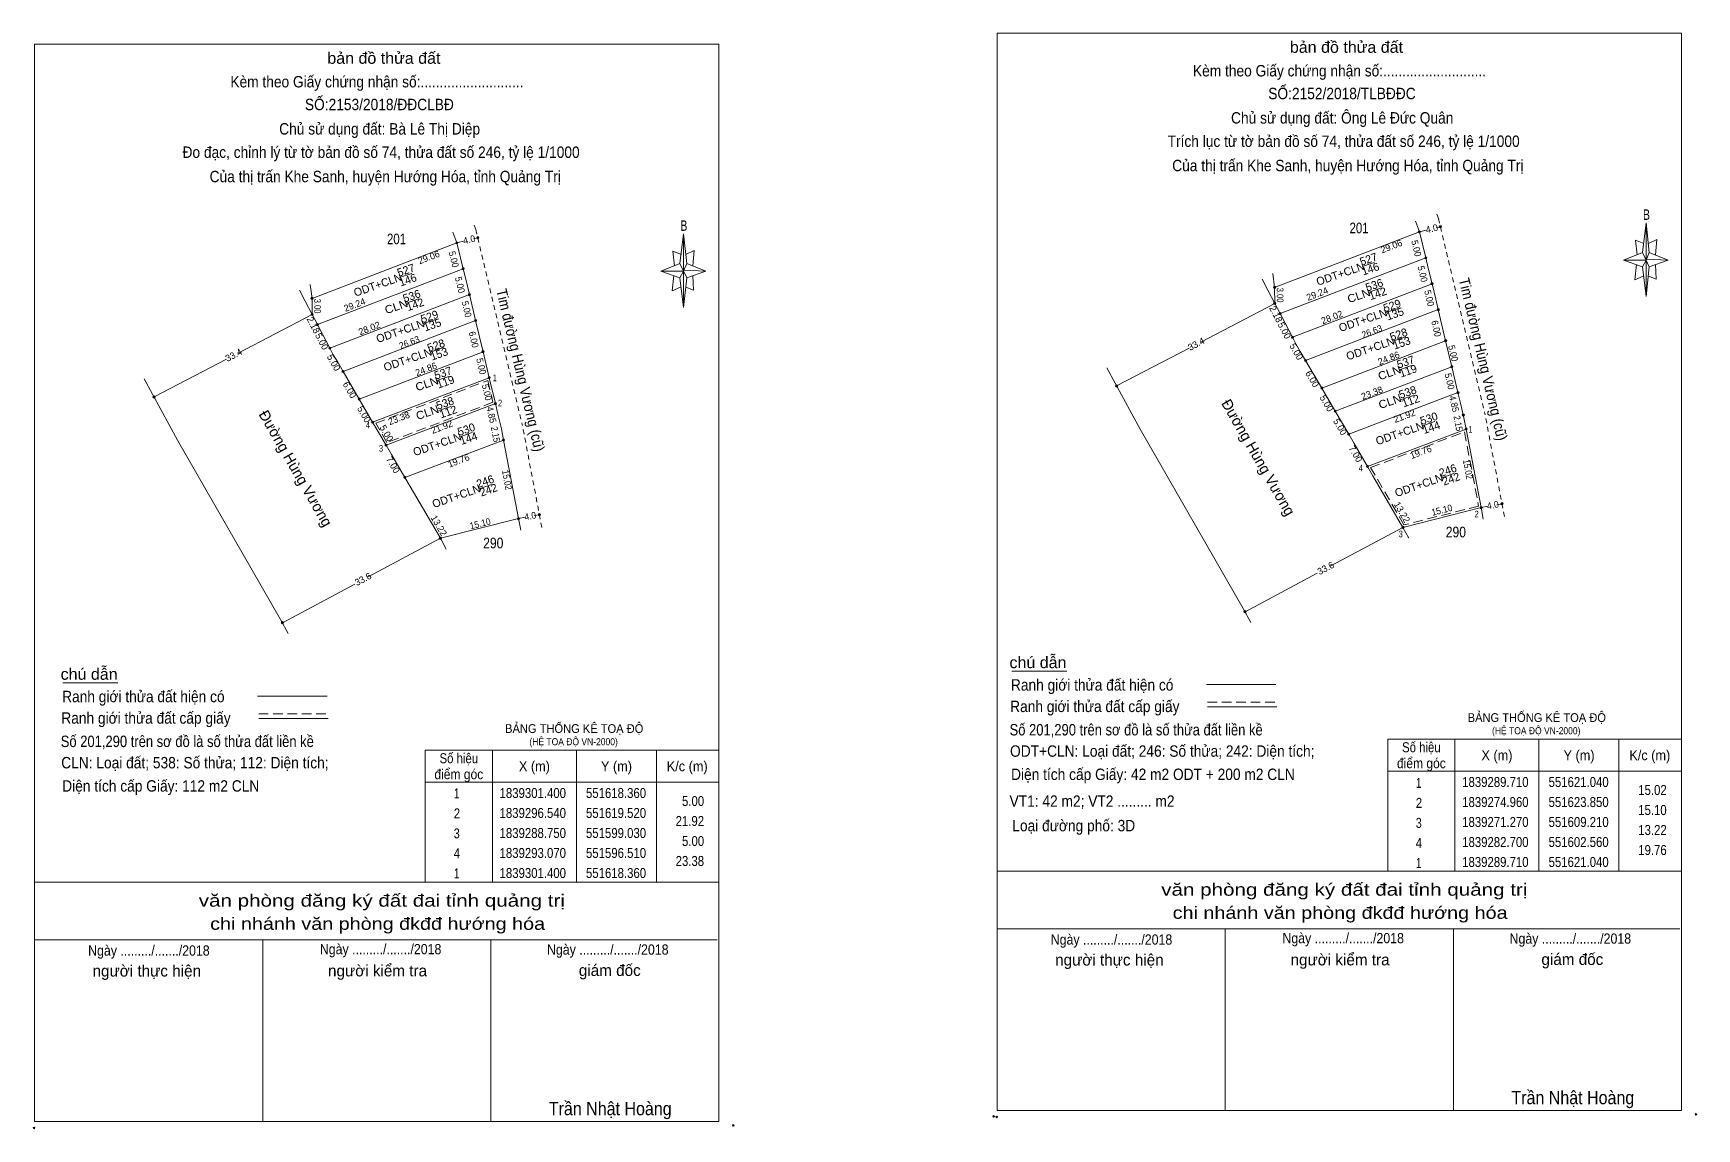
# Model space of a CAD drawing. Header units: metres. Extents: x 549542 to 551628, y 1839142 to 1839355.
# Drawn here: x 550585.8 to 550897.6, y 1839143.5 to 1839349 of the extents above; entities that cross this region are included whole.
import ezdxf
from ezdxf.enums import TextEntityAlignment as Align

# ---------------------------------------------------------------- set-up
doc = ezdxf.new("R2010")
doc.units = ezdxf.units.M
doc.header["$LTSCALE"] = 0.6
doc.header["$PDMODE"] = 32
doc.header["$PDSIZE"] = 0.3
doc.linetypes.add('MEDIUM_DASHED', pattern=[4.5, 3, -1.5])
doc.linetypes.add('SHORT_DASHED', pattern=[2.7, 1.5, -1.2])
for name, color, linetype, lineweight in [('1', 7, 'Continuous', 13), ('10', 7, 'Continuous', 13), ('17', 7, 'Continuous', 13), ('5', 7, 'Continuous', 13), ('55', 7, 'Continuous', 13), ('6', 7, 'Continuous', 13), ('63', 7, 'Continuous', 13)]:
    doc.layers.add(name, color=color, linetype=linetype, lineweight=lineweight)

msp = doc.modelspace()

# ---------------------------------------------------------------- hatches: boundary and pattern name
at = {"layer": '1'}
for points in [[(550849.72, 1839312.69, 1), (550849.32, 1839312.69, 1)], [(550669.29, 1839310.63, 1), (550668.89, 1839310.63, 1)], [(550608.6, 1839280.76, 1), (550608.2, 1839280.76, 1)], [(550789.03, 1839282.82, 1), (550788.63, 1839282.82, 1)], [(550680.84, 1839258.68, 1), (550680.44, 1839258.68, 1)], [(550861.27, 1839260.74, 1), (550860.87, 1839260.74, 1)], [(550813.1, 1839240.48, 1), (550812.7, 1839240.48, 1)], [(550632.67, 1839238.42, 1), (550632.27, 1839238.42, 1)]]:
    msp.add_hatch(color=256, dxfattribs=at).paths.add_polyline_path(points)
at = {"layer": '63'}
for points in [[(550845.78, 1839311.72, 1), (550845.38, 1839311.72, 1)], [(550665.35, 1839309.66, 1), (550664.95, 1839309.66, 1)], [(550846.98, 1839306.87, 1), (550846.58, 1839306.87, 1)], [(550666.55, 1839304.81, 1), (550666.15, 1839304.81, 1)], [(550848.15, 1839302.01, 1), (550847.75, 1839302.01, 1)], [(550638.22, 1839299.26, 1), (550637.82, 1839299.26, 1)], [(550667.72, 1839299.95, 1), (550667.32, 1839299.95, 1)], [(550818.65, 1839301.32, 1), (550818.25, 1839301.32, 1)], [(550638.24, 1839296.26, 1), (550637.84, 1839296.26, 1)], [(550818.67, 1839298.32, 1), (550818.27, 1839298.32, 1)], [(550819.68, 1839296.39, 1), (550819.28, 1839296.39, 1)], [(550849.32, 1839297.15, 1), (550848.92, 1839297.15, 1)], [(550639.25, 1839294.33, 1), (550638.85, 1839294.33, 1)], [(550668.89, 1839295.09, 1), (550668.49, 1839295.09, 1)], [(550641.56, 1839289.9, 1), (550641.16, 1839289.9, 1)], [(550821.99, 1839291.96, 1), (550821.59, 1839291.96, 1)], [(550850.71, 1839291.31, 1), (550850.31, 1839291.31, 1)], [(550670.28, 1839289.25, 1), (550669.88, 1839289.25, 1)], [(550824.46, 1839287.61, 1), (550824.06, 1839287.61, 1)], [(550851.86, 1839286.44, 1), (550851.46, 1839286.44, 1)], [(550644.03, 1839285.55, 1), (550643.63, 1839285.55, 1)], [(550671.43, 1839284.38, 1), (550671.03, 1839284.38, 1)], [(550647.06, 1839280.37, 1), (550646.66, 1839280.37, 1)], [(550827.49, 1839282.43, 1), (550827.09, 1839282.43, 1)], [(550853.02, 1839281.58, 1), (550852.62, 1839281.58, 1)], [(550672.59, 1839279.52, 1), (550672.19, 1839279.52, 1)], [(550830.01, 1839278.11, 1), (550829.61, 1839278.11, 1)], [(550854.02, 1839277.37, 1), (550853.62, 1839277.37, 1)], [(550649.58, 1839276.05, 1), (550649.18, 1839276.05, 1)], [(550832.53, 1839273.79, 1), (550832.13, 1839273.79, 1)], [(550854.54, 1839274.75, 1), (550854.14, 1839274.75, 1)], [(550652.1, 1839271.73, 1), (550651.7, 1839271.73, 1)], [(550674.11, 1839272.69, 1), (550673.71, 1839272.69, 1)], [(550836.06, 1839267.74, 1), (550835.66, 1839267.74, 1)], [(550655.63, 1839265.68, 1), (550655.23, 1839265.68, 1)], [(550857.35, 1839260, 1), (550856.95, 1839260, 1)], [(550676.92, 1839257.94, 1), (550676.52, 1839257.94, 1)], [(550842.71, 1839256.31, 1), (550842.31, 1839256.31, 1)], [(550662.28, 1839254.25, 1), (550661.88, 1839254.25, 1)]]:
    msp.add_hatch(color=256, dxfattribs=at).paths.add_polyline_path(points)

# ---------------------------------------------------------------- linework, layer by layer
at = {"layer": '1'}
for centre in [(550849.52, 1839312.69), (550669.09, 1839310.63), (550608.4, 1839280.76), (550788.83, 1839282.82), (550680.64, 1839258.68), (550861.07, 1839260.74), (550812.9, 1839240.48), (550632.47, 1839238.42)]:
    msp.add_circle(centre, 0.2, dxfattribs=at)
at = {"layer": '10', "linetype": 'SHORT_DASHED'}
for p, q in [((550849.16, 1839314.22), (550848.61, 1839315.62)), ((550668.73, 1839312.16), (550668.18, 1839313.56)), ((550668.73, 1839312.16), (550677.44, 1839275.55)), ((550849.16, 1839314.22), (550857.87, 1839277.61)), ((550861.52, 1839258.34), (550857.87, 1839277.61)), ((550681.09, 1839256.28), (550677.44, 1839275.55))]:
    msp.add_line(p, q, dxfattribs=at)
at = {"layer": '10'}
for p, q in [((550665.15, 1839309.66), (550664.43, 1839311.65)), ((550818.45, 1839301.32), (550845.58, 1839311.72)), ((550845.58, 1839311.72), (550844.86, 1839313.71)), ((550846.87, 1839312.04), (550845.58, 1839311.72)), ((550849.52, 1839312.69), (550848.73, 1839312.5)), ((550638.02, 1839299.26), (550665.15, 1839309.66)), ((550666.44, 1839309.98), (550665.15, 1839309.66)), ((550669.09, 1839310.63), (550668.3, 1839310.44)), ((550818.13, 1839303.9), (550818.45, 1839301.32)), ((550637.7, 1839301.84), (550638.02, 1839299.26)), ((550638.02, 1839299.26), (550638.04, 1839296.26)), ((550818.45, 1839301.32), (550818.47, 1839298.32)), ((550848.65, 1839299.08), (550849.12, 1839297.15)), ((550624.16, 1839289), (550638.04, 1839296.26)), ((550668.22, 1839297.02), (550668.69, 1839295.09)), ((550804.59, 1839291.06), (550818.47, 1839298.32)), ((550849.12, 1839297.15), (550850.51, 1839291.31)), ((550668.69, 1839295.09), (550670.08, 1839289.25)), ((550788.83, 1839282.82), (550802.41, 1839289.92)), ((550822.44, 1839290.72), (550823.26, 1839289.32)), ((550850.51, 1839291.31), (550851.66, 1839286.44)), ((550608.4, 1839280.76), (550621.98, 1839287.86)), ((550642.01, 1839288.66), (550642.83, 1839287.26)), ((550642.83, 1839287.26), (550643.83, 1839285.55)), ((550670.08, 1839289.25), (550671.23, 1839284.38)), ((550823.26, 1839289.32), (550824.26, 1839287.61)), ((550824.26, 1839287.61), (550827.29, 1839282.43)), ((550643.83, 1839285.55), (550646.86, 1839280.37)), ((550646.86, 1839280.37), (550649.38, 1839276.05)), ((550827.29, 1839282.43), (550829.81, 1839278.11)), ((550672.85, 1839277.56), (550673.51, 1839274.8)), ((550853.28, 1839279.62), (550853.94, 1839276.86)), ((550857.15, 1839260), (550854.72, 1839272.77)), ((550676.72, 1839257.94), (550674.29, 1839270.71)), ((550836.87, 1839266), (550842.51, 1839256.31)), ((550656.44, 1839263.94), (550662.08, 1839254.25)), ((550680.64, 1839258.68), (550679.68, 1839258.5)), ((550857.15, 1839260), (550842.51, 1839256.31)), ((550858.49, 1839260.25), (550857.15, 1839260)), ((550857.56, 1839257.83), (550857.15, 1839260)), ((550861.07, 1839260.74), (550860.11, 1839260.56)), ((550676.72, 1839257.94), (550662.08, 1839254.25)), ((550678.06, 1839258.19), (550676.72, 1839257.94)), ((550677.13, 1839255.77), (550676.72, 1839257.94)), ((550828.99, 1839249.08), (550842.51, 1839256.31)), ((550843.59, 1839254.29), (550842.51, 1839256.31)), ((550648.56, 1839247.02), (550662.08, 1839254.25)), ((550663.16, 1839252.23), (550662.08, 1839254.25)), ((550812.9, 1839240.48), (550826.45, 1839247.72)), ((550632.47, 1839238.42), (550646.02, 1839245.66)), ((550813.97, 1839238.45), (550812.57, 1839241.06)), ((550633.54, 1839236.39), (550632.14, 1839239))]:
    msp.add_line(p, q, dxfattribs=at)
for points in [[(550845.58, 1839311.72), (550846.78, 1839306.87), (550847.26, 1839304.92)], [(550665.15, 1839309.66), (550666.35, 1839304.81), (550666.83, 1839302.86)], [(550666.83, 1839302.86), (550667.52, 1839299.95), (550668.22, 1839297.02)], [(550818.47, 1839298.32), (550817.16, 1839300.82), (550816.11, 1839302.84)], [(550847.26, 1839304.92), (550847.95, 1839302.01), (550848.65, 1839299.08)], [(550638.04, 1839296.26), (550636.73, 1839298.76), (550635.68, 1839300.78)], [(550639.99, 1839292.54), (550639.05, 1839294.33), (550638.04, 1839296.26)], [(550820.42, 1839294.6), (550819.48, 1839296.39), (550818.47, 1839298.32)], [(550820.42, 1839294.6), (550821.79, 1839291.96), (550822.44, 1839290.72)], [(550639.99, 1839292.54), (550641.36, 1839289.9), (550642.01, 1839288.66)], [(550851.66, 1839286.44), (550852.82, 1839281.58), (550853.28, 1839279.62)], [(550632.14, 1839239), (550612.8, 1839272.64), (550606.57, 1839284.14)], [(550671.23, 1839284.38), (550672.39, 1839279.52), (550672.85, 1839277.56)], [(550812.57, 1839241.06), (550793.23, 1839274.7), (550787, 1839286.2)], [(550829.81, 1839278.11), (550832.33, 1839273.79), (550833.34, 1839272.05)], [(550649.38, 1839276.05), (550651.9, 1839271.73), (550652.91, 1839269.99)], [(550674.29, 1839270.71), (550673.91, 1839272.69), (550673.51, 1839274.8)], [(550854.72, 1839272.77), (550854.34, 1839274.75), (550853.94, 1839276.86)], [(550833.34, 1839272.05), (550835.86, 1839267.74), (550836.87, 1839266)], [(550652.91, 1839269.99), (550655.43, 1839265.68), (550656.44, 1839263.94)]]:
    msp.add_lwpolyline(points, dxfattribs=at)
at = {"layer": '17'}
for p, q in [((550769.18, 1839229.31), (550779.5, 1839229.31)), ((550591.33, 1839227.13), (550601.65, 1839227.13))]:
    msp.add_line(p, q, dxfattribs=at)
at = {"layer": '5'}
for p, q in [((550706.96, 1839305.8), (550707.68, 1839311.36)), ((550887.39, 1839307.86), (550888.11, 1839313.42)), ((550708.25, 1839305.8), (550711.81, 1839304.37)), ((550887.39, 1839305.15), (550883.83, 1839306.43)), ((550888.68, 1839305.15), (550888.11, 1839299.59)), ((550888.68, 1839307.86), (550892.24, 1839306.43)), ((550889.82, 1839305.58), (550889.96, 1839302.87)), ((550706.96, 1839303.09), (550703.4, 1839304.37)), ((550708.25, 1839303.09), (550707.68, 1839297.53)), ((550709.39, 1839303.52), (550709.53, 1839300.81)), ((550889.96, 1839302.87), (550888.53, 1839303.44)), ((550709.53, 1839300.81), (550708.1, 1839301.38)), ((550586.02, 1839189.75), (550714.27, 1839189.75)), ((550766.45, 1839191.81), (550894.7, 1839191.81)), ((550766.45, 1839180.98), (550894.41, 1839180.98)), ((550766.45, 1839180.98), (550894.41, 1839180.98)), ((550766.45, 1839180.98), (550894.41, 1839180.98)), ((550809.2, 1839146.92), (550809.2, 1839180.98)), ((550851.95, 1839146.92), (550851.95, 1839180.98)), ((550586.02, 1839178.92), (550713.98, 1839178.92)), ((550586.02, 1839178.92), (550713.98, 1839178.92)), ((550586.02, 1839178.92), (550713.98, 1839178.92)), ((550628.77, 1839144.86), (550628.77, 1839178.92)), ((550671.52, 1839144.86), (550671.52, 1839178.92))]:
    msp.add_line(p, q, dxfattribs=at)
for points in [[(550766.45, 1839348.98), (550894.7, 1839348.98), (550894.7, 1839146.92), (550766.45, 1839146.92)], [(550586.02, 1839346.92), (550714.27, 1839346.92), (550714.27, 1839144.86), (550586.02, 1839144.86)], [(550707.68, 1839311.36), (550708.25, 1839305.8), (550707.68, 1839304.37)], [(550888.11, 1839313.42), (550888.68, 1839307.86), (550888.11, 1839306.43)], [(550707.68, 1839304.37), (550703.4, 1839304.37), (550706.96, 1839305.8), (550708.25, 1839303.09), (550711.81, 1839304.37), (550707.68, 1839304.52)], [(550888.11, 1839306.43), (550883.83, 1839306.43), (550887.39, 1839307.86), (550888.68, 1839305.15), (550892.24, 1839306.43), (550888.11, 1839306.58)], [(550888.11, 1839306.43), (550888.11, 1839299.59), (550887.39, 1839305.15)], [(550707.68, 1839304.37), (550707.68, 1839297.53), (550706.96, 1839303.09)]]:
    msp.add_lwpolyline(points, close=True, dxfattribs=at)
for points in [[(550708.1, 1839307.51), (550709.67, 1839308.22), (550709.39, 1839305.37)], [(550887.68, 1839309.57), (550886.11, 1839310.14), (550886.4, 1839307.43)], [(550888.53, 1839309.57), (550890.1, 1839310.28), (550889.82, 1839307.43)], [(550707.68, 1839304.37), (550706.96, 1839305.8), (550703.4, 1839304.37)], [(550707.25, 1839307.51), (550705.68, 1839308.08), (550705.97, 1839305.37)], [(550888.11, 1839306.43), (550887.39, 1839307.86), (550883.83, 1839306.43)], [(550886.25, 1839305.58), (550885.97, 1839302.73), (550887.54, 1839303.44)], [(550888.11, 1839306.43), (550888.68, 1839305.15), (550892.24, 1839306.43)], [(550705.82, 1839303.52), (550705.54, 1839300.67), (550707.11, 1839301.38)], [(550707.68, 1839304.37), (550708.25, 1839303.09), (550711.81, 1839304.37)], [(550894.7, 1839146.92), (550766.45, 1839146.92), (550766.45, 1839180.98)], [(550714.27, 1839144.86), (550586.02, 1839144.86), (550586.02, 1839178.92)]]:
    msp.add_lwpolyline(points, dxfattribs=at)
for p in [(550585.92, 1839143.66), (550765.78, 1839145.83), (550766.35, 1839145.72)]:
    msp.add_point(p, dxfattribs=at)
at = {"layer": '55'}
for p, q in [((550846.78, 1839306.87), (550819.48, 1839296.39)), ((550666.35, 1839304.81), (550639.05, 1839294.33)), ((550847.95, 1839302.01), (550821.79, 1839291.96)), ((550667.52, 1839299.95), (550641.36, 1839289.9)), ((550824.26, 1839287.61), (550849.12, 1839297.15)), ((550643.83, 1839285.55), (550668.69, 1839295.09)), ((550850.51, 1839291.31), (550827.29, 1839282.43)), ((550670.08, 1839289.25), (550646.86, 1839280.37)), ((550829.81, 1839278.11), (550851.66, 1839286.44)), ((550649.38, 1839276.05), (550671.23, 1839284.38)), ((550852.82, 1839281.58), (550832.33, 1839273.79)), ((550672.39, 1839279.52), (550651.9, 1839271.73)), ((550854.34, 1839274.75), (550835.86, 1839267.74)), ((550673.91, 1839272.69), (550655.43, 1839265.68))]:
    msp.add_line(p, q, dxfattribs=at)
at = {"layer": '55', "linetype": 'MEDIUM_DASHED'}
for points in [[(550670.95, 1839283.84), (550671.92, 1839279.77), (550652.07, 1839272.22), (550649.96, 1839275.84)], [(550854.04, 1839274.21), (550856.69, 1839260.3), (550842.7, 1839256.77), (550836.44, 1839267.53)]]:
    msp.add_lwpolyline(points, close=True, dxfattribs=at)
at = {"layer": '6'}
for p, q in [((550627.81, 1839224.66), (550640.85, 1839224.66)), ((550805.66, 1839226.84), (550818.7, 1839226.84)), ((550805.87, 1839222.66), (550818.89, 1839222.66)), ((550628.02, 1839220.48), (550641.04, 1839220.48))]:
    msp.add_line(p, q, dxfattribs=at)
at = {"layer": '6', "linetype": 'MEDIUM_DASHED'}
for p, q in [((550628.02, 1839221.36), (550641.13, 1839221.36)), ((550805.87, 1839223.54), (550818.98, 1839223.54))]:
    msp.add_line(p, q, dxfattribs=at)
at = {"layer": '6'}
for p in [(550897.42, 1839146.21), (550716.99, 1839144.15)]:
    msp.add_point(p, dxfattribs=at)
at = {"layer": '63'}
for p, q in [((550834.87, 1839305.22), (550837.13, 1839306)), ((550654.44, 1839303.16), (550656.7, 1839303.94)), ((550655.72, 1839298.36), (550657.98, 1839299.14)), ((550836.15, 1839300.42), (550838.41, 1839301.2)), ((550839.32, 1839296.6), (550841.58, 1839297.38)), ((550658.89, 1839294.54), (550661.15, 1839295.32)), ((550660.38, 1839289.23), (550662.64, 1839290.01)), ((550840.81, 1839291.29), (550843.07, 1839292.07)), ((550841.86, 1839285.88), (550844.12, 1839286.66)), ((550661.43, 1839283.82), (550663.69, 1839284.6)), ((550842.19, 1839280.27), (550844.45, 1839281.05)), ((550661.76, 1839278.21), (550664.02, 1839278.99)), ((550665.76, 1839273.31), (550668.02, 1839274.09)), ((550846.19, 1839275.37), (550848.45, 1839276.15)), ((550849.81, 1839265.62), (550852.07, 1839266.4)), ((550669.38, 1839263.56), (550671.64, 1839264.34)), ((550852.25, 1839216.56), (550852.25, 1839191.81)), ((550868, 1839216.56), (550868, 1839191.81)), ((550883, 1839216.56), (550883, 1839191.81)), ((550671.83, 1839214.5), (550671.83, 1839189.75)), ((550687.57, 1839214.5), (550687.57, 1839189.75)), ((550702.57, 1839214.5), (550702.57, 1839189.75)), ((550659.23, 1839208.5), (550714.27, 1839208.5)), ((550839.65, 1839210.56), (550894.7, 1839210.56))]:
    msp.add_line(p, q, dxfattribs=at)
for points in [[(550839.65, 1839216.56), (550894.7, 1839216.56), (550894.7, 1839191.81), (550839.65, 1839191.81)], [(550659.23, 1839214.5), (550714.27, 1839214.5), (550714.27, 1839189.75), (550659.23, 1839189.75)]]:
    msp.add_lwpolyline(points, close=True, dxfattribs=at)
for centre in [(550845.58, 1839311.72), (550665.15, 1839309.66), (550846.78, 1839306.87), (550666.35, 1839304.81), (550847.95, 1839302.01), (550638.02, 1839299.26), (550667.52, 1839299.95), (550818.45, 1839301.32), (550638.04, 1839296.26), (550818.47, 1839298.32), (550819.48, 1839296.39), (550849.12, 1839297.15), (550639.05, 1839294.33), (550668.69, 1839295.09), (550641.36, 1839289.9), (550821.79, 1839291.96), (550850.51, 1839291.31), (550670.08, 1839289.25), (550824.26, 1839287.61), (550851.66, 1839286.44), (550643.83, 1839285.55), (550671.23, 1839284.38), (550646.86, 1839280.37), (550827.29, 1839282.43), (550852.82, 1839281.58), (550672.39, 1839279.52), (550829.81, 1839278.11), (550853.82, 1839277.37), (550649.38, 1839276.05), (550832.33, 1839273.79), (550854.34, 1839274.75), (550651.9, 1839271.73), (550673.91, 1839272.69), (550835.86, 1839267.74), (550655.43, 1839265.68), (550857.15, 1839260), (550676.72, 1839257.94), (550842.51, 1839256.31), (550662.08, 1839254.25)]:
    msp.add_circle(centre, 0.2, dxfattribs=at)

# ---------------------------------------------------------------- texts
at = {"layer": '1'}
for s, p in [('527', (550655.8648, 1839303.8384)), ('ODT+CLN', (550831.0198, 1839303.1463)), ('527', (550836.2948, 1839305.8984)), ('146', (550836.6448, 1839304.0753)), ('ODT+CLN', (550650.5898, 1839301.0863)), ('146', (550656.2148, 1839302.0153)), ('536', (550837.3748, 1839301.0553)), ('536', (550656.9448, 1839298.9953)), ('142', (550657.5948, 1839297.3953)), ('142', (550838.0248, 1839299.4553)), ('529', (550840.7098, 1839297.1836)), ('529', (550660.2798, 1839295.1236)), ('ODT+CLN', (550835.2398, 1839294.4763)), ('135', (550841.2498, 1839295.6467)), ('ODT+CLN', (550654.8098, 1839292.4163)), ('135', (550660.8198, 1839293.5867)), ('528', (550841.9348, 1839291.7884)), ('ODT+CLN', (550656.1898, 1839287.0863)), ('528', (550661.5048, 1839289.7284)), ('153', (550662.0848, 1839288.1249)), ('ODT+CLN', (550836.6198, 1839289.1463)), ('153', (550842.5148, 1839290.1849)), ('537', (550662.8248, 1839284.5484)), ('537', (550843.2548, 1839286.6084)), ('119', (550843.7198, 1839284.9336)), ('119', (550663.2898, 1839282.8736)), ('538', (550663.1948, 1839278.8984)), ('538', (550843.6248, 1839280.9584)), ('112', (550844.2048, 1839279.3353)), ('112', (550663.7748, 1839277.2753)), ('530', (550847.6098, 1839276.027)), ('ODT+CLN', (550661.7198, 1839271.1863)), ('530', (550667.1798, 1839273.967)), ('144', (550667.6198, 1839272.287)), ('ODT+CLN', (550842.1498, 1839273.2463)), ('144', (550848.0498, 1839274.347)), ('246', (550851.1548, 1839266.2853)), ('246', (550670.7248, 1839264.2253)), ('ODT+CLN', (550845.7398, 1839263.5163)), ('242', (550851.7748, 1839264.6753)), ('ODT+CLN', (550665.3098, 1839261.4563)), ('242', (550671.3448, 1839262.6153))]:
    msp.add_text(s, height=1.5, rotation=19.087, dxfattribs=at).set_placement(p, align=Align.CENTER)
at = {"layer": '1', "width": 1.1}
for p in [(550654.0398, 1839296.9993), (550834.4698, 1839299.0593), (550840.2198, 1839284.5893), (550659.7898, 1839282.5293), (550840.3198, 1839279.1993), (550659.8898, 1839277.1393)]:
    msp.add_text('CLN', height=1.5, rotation=19.087, dxfattribs=at).set_placement(p, align=Align.CENTER)
at = {"layer": '1'}
for s, height, width, p in [('BẢNG THỐNG KÊ TOẠ ĐỘ ', 1.639, 0.95, (550854.64, 1839219.81)), ('BẢNG THỐNG KÊ TOẠ ĐỘ ', 1.639, 0.95, (550674.21, 1839217.75)), ('(HỆ TOẠ ĐỘ VN-2000)', 1.325, 0.9, (550859.2, 1839217.5)), ('(HỆ TOẠ ĐỘ VN-2000)', 1.325, 0.9, (550678.77, 1839215.44))]:
    msp.add_text(s, height=height, dxfattribs=dict(at, width=width)).set_placement(p)
at = {"layer": '10'}
for s, width, p in [('201', 0.8, (550653.855, 1839309.4)), ('201', 0.8, (550834.285, 1839311.46)), ('290', 0.85, (550852.425, 1839254.43)), ('290', 0.85, (550671.995, 1839252.37))]:
    msp.add_text(s, height=2, dxfattribs=dict(at, width=width)).set_placement(p, align=Align.CENTER)
for s, height, rotation, p in [('4.0', 1.25, 13.831, (550848.0606, 1839311.7259)), ('4.0', 1.25, 13.831, (550667.6306, 1839309.6659)), ('33.4', 1.25, 27.607, (550623.6204, 1839288.0703)), ('33.4', 1.25, 27.607, (550804.0504, 1839290.1303)), ('Đường Hùng Vương', 2, 299.895, (550814.5148, 1839268.9184)), ('Đường Hùng Vương', 2, 299.895, (550634.0848, 1839266.8584)), ('33.6', 1.25, 28.13, (550828.3103, 1839248.1081)), ('33.6', 1.25, 28.13, (550647.8803, 1839246.0481))]:
    msp.add_text(s, height=height, rotation=rotation, dxfattribs=at).set_placement(p, align=Align.CENTER)
for s, height, rotation, width, p in [('Tim đường Hùng Vương (cũ)', 2, 283.383, 0.9, (550856.5526, 1839287.6215)), ('Tim đường Hùng Vương (cũ)', 2, 283.383, 0.9, (550676.1226, 1839285.5615)), ('4.0', 1.25, 10.69, 0.95, (550679.0391, 1839257.8175)), ('4.0', 1.25, 10.69, 0.95, (550859.4691, 1839259.8775))]:
    msp.add_text(s, height=height, rotation=rotation, dxfattribs=dict(at, width=width)).set_placement(p, align=Align.CENTER)
at = {"layer": '5'}
for s, height, width, p in [('bản đồ thửa đất', 2.138, 1.05, (550651.49, 1839343.25)), ('bản đồ thửa đất', 2.138, 1.05, (550831.915, 1839345.31)), ('Kèm theo Giấy chứng nhận số:...........................', 2.138, 0.9, (550830.615, 1839340.88)), ('Kèm theo Giấy chứng nhận số:...........................', 2.138, 0.9, (550650.185, 1839338.82)), ('SỐ:2152/2018/TLBĐĐC', 2.14, 0.9, (550831.075, 1839336.61)), ('SỐ:2153/2018/ĐĐCLBĐ', 2.14, 0.9, (550650.645, 1839334.55)), ('Chủ sử dụng đất: Ông Lê Đức Quân', 2.14, 0.9, (550831.12, 1839332.04)), ('Chủ sử dụng đất: Bà Lê Thị Diệp', 2.14, 0.9, (550650.695, 1839329.98)), ('Trích lục từ tờ bản đồ số 74, thửa đất số 246, tỷ lệ 1/1000 ', 2.14, 0.9, (550831.745, 1839327.66)), ('Đo đạc, chỉnh lý từ tờ bản đồ số 74, thửa đất số 246, tỷ lệ 1/1000 ', 2.14, 0.9, (550651.325, 1839325.6)), ('Của thị trấn Khe Sanh, huyện Hướng Hóa, tỉnh Quảng Trị', 2.14, 0.9, (550832.175, 1839323.1)), ('Của thị trấn Khe Sanh, huyện Hướng Hóa, tỉnh Quảng Trị', 2.14, 0.9, (550651.745, 1839321.04)), ('B', 1.963, 0.75, (550888.15, 1839313.98)), ('B', 1.963, 0.75, (550707.72, 1839311.92)), ('văn phòng đăng ký đất đai tỉnh quảng trị', 2.308, 1.25, (550831.515, 1839187.22)), ('văn phòng đăng ký đất đai tỉnh quảng trị', 2.308, 1.25, (550651.105, 1839185.16)), ('chi nhánh văn phòng đkđđ hướng hóa', 2.308, 1.2, (550830.725, 1839182.88)), ('chi nhánh văn phòng đkđđ hướng hóa', 2.308, 1.2, (550650.315, 1839180.82)), ('Ngày ........./......./2018', 1.924, 0.9, (550607.445, 1839175.98)), ('Ngày ........./......./2018', 1.924, 0.9, (550650.875, 1839176.24)), ('Ngày ........./......./2018', 1.924, 0.9, (550693.455, 1839176.16)), ('Ngày ........./......./2018', 1.924, 0.9, (550787.875, 1839178.04)), ('Ngày ........./......./2018', 1.924, 0.9, (550831.3, 1839178.3)), ('Ngày ........./......./2018', 1.924, 0.9, (550873.88, 1839178.22)), ('Trần Nhật Hoàng', 2.494, 0.9, (550874.345, 1839148.11)), ('Trần Nhật Hoàng', 2.494, 0.9, (550693.915, 1839146.05))]:
    msp.add_text(s, height=height, dxfattribs=dict(at, width=width)).set_placement(p, align=Align.CENTER)
for s, height, p in [('người thực hiện', 2.14, (550607.05, 1839172.06)), ('người kiểm tra', 2.138, (550650.3, 1839172.09)), ('giám đốc', 2.138, (550693.83, 1839172.17)), ('người thực hiện', 2.14, (550787.48, 1839174.12)), ('người kiểm tra', 2.138, (550830.72, 1839174.15)), ('giám đốc', 2.138, (550874.26, 1839174.23))]:
    msp.add_text(s, height=height, dxfattribs=at).set_placement(p, align=Align.CENTER)
at = {"layer": '6'}
for s, height, width, p in [('chú dẫn', 2.138, 1.05, (550590.9, 1839227.72)), ('chú dẫn', 2.138, 1.05, (550768.75, 1839229.9)), ('Ranh giới thửa đất hiện có ', 2.138, 0.9, (550769.03, 1839225.69)), ('Ranh giới thửa đất hiện có ', 2.138, 0.9, (550591.18, 1839223.51)), ('Ranh giới thửa đất cấp giấy', 2.138, 0.9, (550768.88, 1839221.66)), ('Ranh giới thửa đất cấp giấy', 2.138, 0.9, (550591.03, 1839219.48)), ('Số 201,290 trên sơ đồ là số thửa đất liền kề', 2.14, 0.85, (550768.77, 1839217.28)), ('Số 201,290 trên sơ đồ là số thửa đất liền kề', 2.14, 0.85, (550590.92, 1839215.1)), ('ODT+CLN: Loại đất; 246: Số thửa; 242: Diện tích;', 2.14, 0.9, (550768.86, 1839213.28)), ('CLN: Loại đất; 538: Số thửa; 112: Diện tích;', 2.14, 0.9, (550591.01, 1839211.1)), ('Diện tích cấp Giấy: 112 m2 CLN', 2.14, 0.9, (550591.2, 1839206.74)), ('Diện tích cấp Giấy: 42 m2 ODT + 200 m2 CLN', 2.14, 0.9, (550769.05, 1839208.92)), ('VT1: 42 m2; VT2 ......... m2', 2.14, 0.9, (550768.77, 1839203.89)), ('Loại đường phố: 3D', 2.14, 0.9, (550769.28, 1839199.3))]:
    msp.add_text(s, height=height, dxfattribs=dict(at, width=width)).set_placement(p)
at = {"layer": '63'}
for s, height, rotation, p in [('29.06', 1.25, 20.974, (550660.1363, 1839306.3746)), ('29.06', 1.25, 20.974, (550840.5663, 1839308.4346)), ('29.24', 1.25, 21.001, (550646.231, 1839297.4674)), ('29.24', 1.25, 21.001, (550826.661, 1839299.5274)), ('2.18', 1.249, 297.624, (550637.7104, 1839293.9597)), ('2.18', 1.25, 297.624, (550818.1404, 1839296.0197)), ('28.02', 1.25, 21.015, (550829.4259, 1839295.126)), ('5.00', 1.25, 297.54, (550639.301, 1839290.884)), ('28.02', 1.25, 21.015, (550648.9959, 1839293.066)), ('5.00', 1.25, 297.54, (550819.731, 1839292.944)), ('5.00', 1.25, 299.589, (550821.9796, 1839288.9586)), ('5.00', 1.25, 299.589, (550641.5496, 1839286.8986)), ('24.86', 1.25, 20.928, (550659.6318, 1839285.4011)), ('24.86', 1.25, 20.928, (550840.0618, 1839287.4611)), ('6.00', 1.25, 300.325, (550644.5346, 1839281.7706)), ('6.00', 1.25, 300.325, (550824.9646, 1839283.8306)), ('5.00', 1.25, 300.256, (550827.6626, 1839279.2599)), ('23.38', 1.25, 20.869, (550836.9224, 1839280.9314)), ('5.00', 1.25, 300.256, (550647.2326, 1839277.1998)), ('23.38', 1.25, 20.869, (550654.5224, 1839276.1914)), ('21.92', 1.25, 20.816, (550843.0029, 1839276.6173)), ('5.00', 1.25, 300.256, (550651.4526, 1839273.6498)), ('21.92', 1.25, 20.816, (550662.5729, 1839274.5573)), ('5.00', 1.25, 300.256, (550830.1726, 1839274.8398)), ('7.00', 1.25, 300.262, (550833.0827, 1839269.77)), ('19.76', 1.25, 20.773, (550846.0734, 1839269.8358)), ('7.00', 1.25, 300.262, (550652.6527, 1839267.71)), ('19.76', 1.25, 20.773, (550665.7234, 1839268.2358)), ('13.22', 1.25, 300.191, (550661.2642, 1839256.3193)), ('13.22', 1.25, 300.191, (550841.7942, 1839258.8393))]:
    msp.add_text(s, height=height, rotation=rotation, dxfattribs=at).set_placement(p, align=Align.CENTER)
for s, rotation, width, p in [('5.00', 283.897, 0.95, (550844.4148, 1839308.4951)), ('5.00', 283.897, 0.95, (550663.9848, 1839306.4351)), ('5.00', 283.536, 0.95, (550845.5832, 1839303.7013)), ('5.00', 283.536, 0.95, (550665.1532, 1839301.6413)), ('3.00', 270.382, 0.85, (550638.4294, 1839297.7992)), ('3.00', 270.382, 0.85, (550818.8594, 1839299.8592)), ('5.00', 283.536, 0.95, (550846.8332, 1839299.1513)), ('5.00', 283.536, 0.95, (550666.4032, 1839297.0913)), ('6.00', 283.388, 0.95, (550667.7295, 1839291.3897)), ('26.63', 20.994, 0.95, (550836.9161, 1839292.4638)), ('6.00', 283.388, 0.95, (550848.1595, 1839293.4497)), ('26.63', 20.994, 0.95, (550656.4861, 1839290.4038)), ('5.00', 283.286, 0.95, (550851.3169, 1839288.8186)), ('5.00', 283.286, 0.95, (550669.1469, 1839286.3786)), ('5.00', 283.424, 0.95, (550850.6504, 1839283.5501)), ('5.00', 283.424, 0.95, (550670.1804, 1839281.4901)), ('4.85', 283.349, 0.95, (550851.4825, 1839279.3343)), ('4.85', 283.349, 0.95, (550671.0525, 1839277.2743)), ('2.15', 280.734, 0.9, (550852.2384, 1839275.7114)), ('2.15', 280.734, 0.9, (550671.8084, 1839273.6514)), ('15.02', 280.786, 0.9, (550854.0616, 1839267.082)), ('15.02', 280.786, 0.9, (550673.9616, 1839265.082)), ('15.10', 14.147, 0.95, (550849.9522, 1839258.952)), ('15.10', 14.147, 0.95, (550669.6822, 1839256.402))]:
    msp.add_text(s, height=1.25, rotation=rotation, dxfattribs=dict(at, width=width)).set_placement(p, align=Align.CENTER)
for s, height, width, p in [(' 1', 1.25, 0.75, (550672.66, 1839283.72)), (' 2', 1.25, 0.85, (550673.66, 1839278.99)), (' 4', 1.25, 0.85, (550648.9, 1839274.89)), (' 1', 1.25, 0.75, (550855.51, 1839274.07)), (' 3', 1.25, 0.8, (550651.34, 1839270.5)), (' 4', 1.25, 0.85, (550835.01, 1839266.81)), (' 2', 1.25, 0.85, (550856.71, 1839258.17)), (' 3', 1.25, 0.8, (550842.48, 1839254.45)), ('5.00', 1.875, 0.85, (550711.52, 1839204.04)), ('15.02', 1.875, 0.85, (550891.94, 1839206.11)), ('21.92', 1.875, 0.85, (550711.51, 1839200.3)), ('15.10', 1.875, 0.85, (550891.93, 1839202.35)), ('13.22', 1.875, 0.85, (550891.94, 1839198.61)), ('5.00', 1.875, 0.85, (550711.52, 1839196.54)), ('19.76', 1.875, 0.85, (550891.94, 1839194.85)), ('23.38', 1.875, 0.85, (550711.51, 1839192.8))]:
    msp.add_text(s, height=height, dxfattribs=dict(at, width=width)).set_placement(p, align=Align.RIGHT)
for s, width, p in [('Số hiệu', 0.85, (550845.955, 1839214.13)), ('Số hiệu', 0.85, (550665.535, 1839212.07)), ('X (m)', 0.95, (550679.705, 1839210.57)), ('Y (m)', 0.95, (550695.085, 1839210.57)), ('K/c (m)', 0.95, (550708.345, 1839210.57)), ('điểm góc', 0.9, (550845.955, 1839211.13)), ('X (m)', 0.95, (550860.125, 1839212.63)), ('Y (m)', 0.95, (550875.515, 1839212.63)), ('K/c (m)', 0.95, (550888.775, 1839212.63)), ('điểm góc', 0.9, (550665.535, 1839209.07)), (' 1', 0.75, (550845.2, 1839207.44)), ('1839289.710', 0.85, (550859.83, 1839207.61)), ('551621.040', 0.85, (550875.435, 1839207.61)), (' 1', 0.75, (550664.88, 1839205.47)), ('1839301.400', 0.85, (550679.4, 1839205.54)), ('551618.360', 0.85, (550695.005, 1839205.54)), (' 2', 0.85, (550845.21, 1839203.69)), ('1839274.960', 0.85, (550859.83, 1839203.85)), ('551623.850', 0.85, (550875.435, 1839203.85)), (' 2', 0.85, (550664.89, 1839201.72)), ('1839296.540', 0.85, (550679.4, 1839201.8)), ('551619.520', 0.85, (550695.005, 1839201.8)), (' 3', 0.8, (550664.87, 1839197.97)), ('1839288.750', 0.85, (550679.4, 1839198.04)), ('551599.030', 0.85, (550695.005, 1839198.04)), (' 3', 0.8, (550845.19, 1839199.94)), ('1839271.270', 0.85, (550859.83, 1839200.11)), ('551609.210', 0.85, (550875.435, 1839200.11)), (' 4', 0.85, (550664.875, 1839194.22)), ('1839293.070', 0.85, (550679.4, 1839194.3)), ('551596.510', 0.85, (550695.005, 1839194.3)), (' 4', 0.85, (550845.205, 1839196.19)), ('1839282.700', 0.85, (550859.83, 1839196.35)), ('551602.560', 0.85, (550875.435, 1839196.35)), (' 1', 0.75, (550845.2, 1839192.43)), ('1839289.710', 0.85, (550859.83, 1839192.61)), ('551621.040', 0.85, (550875.435, 1839192.61)), (' 1', 0.75, (550664.88, 1839190.46)), ('1839301.400', 0.85, (550679.4, 1839190.54)), ('551618.360', 0.85, (550695.005, 1839190.54))]:
    msp.add_text(s, height=1.875, dxfattribs=dict(at, width=width)).set_placement(p, align=Align.CENTER)

doc.saveas('drawing.dxf')
